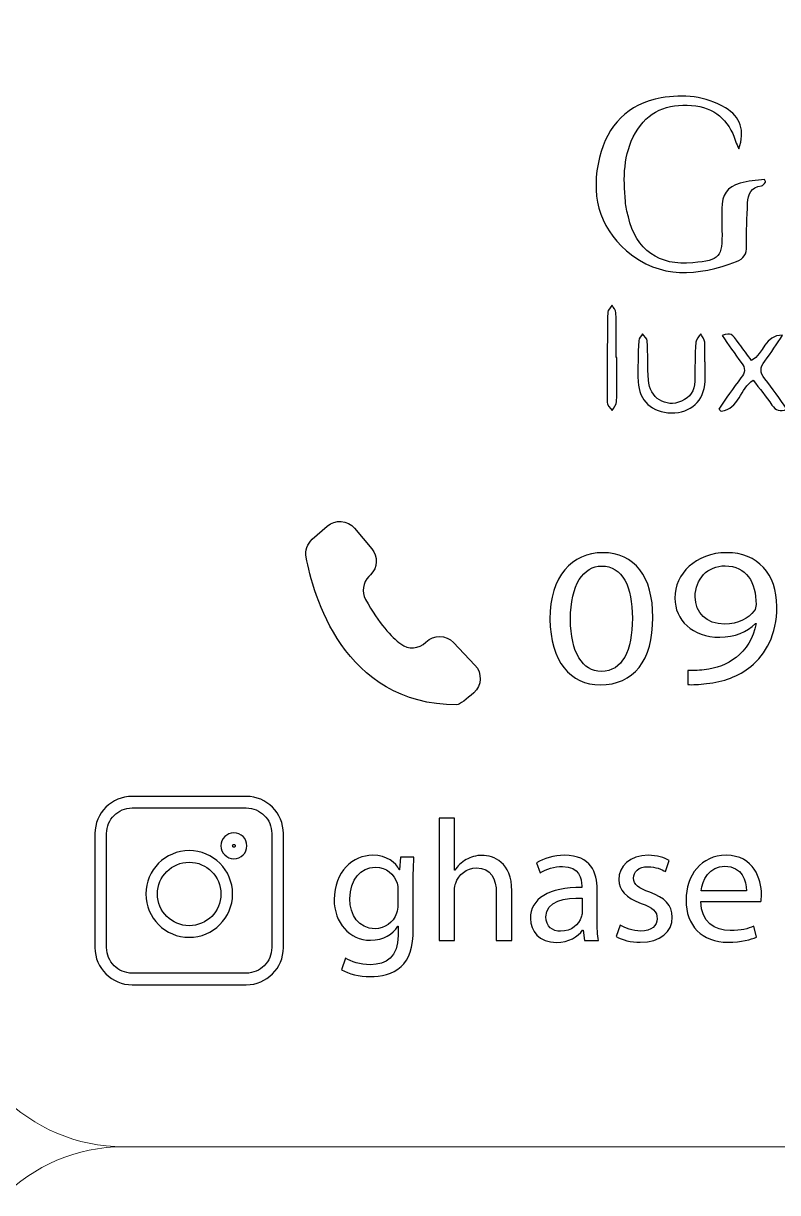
# Model space of a CAD drawing. Header units: millimetres. Extents: x -576 to 618, y 160 to 343.
# Drawn here: x 21.78 to 34.87, y 302.5 to 322.8 of the extents above; entities that cross this region are included whole.
import ezdxf

# ---------------------------------------------------------------- set-up
doc = ezdxf.new("R2010")
doc.units = ezdxf.units.MM
doc.header["$MEASUREMENT"] = 0
doc.layers.add('Layer 1', color=7, linetype='Continuous')

msp = doc.modelspace()

# ---------------------------------------------------------------- linework, layer by layer
at = {"layer": 'Layer 1', "color": 250, "lineweight": 18}
for points in [[(23.5217, 343.1001), (23.5217, 343.1001), (57.3517, 343.1001), (57.3517, 343.1001), (58.9957, 343.1001), (60.3367, 341.7591), (60.3367, 340.1151), (60.3367, 340.1151), (60.3367, 306.2851), (60.3367, 306.2851), (60.3367, 304.6411), (58.9957, 303.3001), (57.3517, 303.3001), (57.3517, 303.3001), (23.5217, 303.3001), (23.5217, 303.3001), (21.8777, 303.3001), (20.5367, 304.6411), (20.5367, 306.2851), (20.5367, 306.2851), (20.5367, 340.1151), (20.5367, 340.1151), (20.5367, 341.7591), (21.8777, 343.1001), (23.5217, 343.1001)], [(23.5217, 303.3001), (23.5217, 303.3001), (57.3517, 303.3001), (57.3517, 303.3001), (58.9957, 303.3001), (60.3367, 301.9591), (60.3367, 300.3151), (60.3367, 300.3151), (60.3367, 266.4851), (60.3367, 266.4851), (60.3367, 264.8411), (58.9957, 263.5001), (57.3517, 263.5001), (57.3517, 263.5001), (23.5217, 263.5001), (23.5217, 263.5001), (21.8777, 263.5001), (20.5367, 264.8411), (20.5367, 266.4851), (20.5367, 266.4851), (20.5367, 300.3151), (20.5367, 300.3151), (20.5367, 301.9591), (21.8777, 303.3001), (23.5217, 303.3001)]]:
    msp.add_open_spline(points, degree=3, knots=[0, 0, 0, 0, 0.125, 0.125, 0.125, 0.25, 0.25, 0.25, 0.375, 0.375, 0.375, 0.5, 0.5, 0.5, 0.625, 0.625, 0.625, 0.75, 0.75, 0.75, 0.875, 0.875, 0.875, 1, 1, 1, 1], dxfattribs=at)
at = {"layer": 'Layer 1', "color": 230}
for points, knots in [([(34.198, 320.6265), (34.1802, 320.67), (34.1593, 320.7121), (34.1449, 320.7566), (34.0239, 321.1286), (33.7755, 321.3452), (33.3805, 321.3773), (32.9618, 321.4116), (32.6192, 321.2771), (32.4039, 320.9002), (32.1911, 320.5283), (32.1954, 320.1196), (32.2305, 319.7099), (32.2383, 319.6203), (32.2613, 319.5317), (32.2822, 319.444), (32.4174, 318.8684), (32.8126, 318.5875), (33.4026, 318.6465), (33.8778, 318.6946), (33.9172, 318.7389), (33.9072, 319.2122), (33.9047, 319.3367), (33.9028, 319.4616), (33.9044, 319.586), (33.9066, 319.8269), (33.9958, 319.9642), (34.2211, 320.0287), (34.358, 320.0678), (34.5044, 320.0733), (34.6463, 320.0939), (34.6529, 320.0768), (34.6594, 320.0602), (34.666, 320.0431), (34.642, 320.0222), (34.6195, 319.9851), (34.5933, 319.9826), (34.4111, 319.9632), (34.3606, 319.8366), (34.353, 319.6852), (34.3406, 319.4365), (34.33, 319.1869), (34.3353, 318.9376), (34.3381, 318.7966), (34.286, 318.7158), (34.158, 318.6674), (33.4912, 318.4141), (32.8332, 318.3564), (32.2526, 318.8524), (31.7524, 319.2802), (31.6298, 319.8547), (31.7812, 320.4756), (31.9172, 321.0321), (32.2716, 321.4081), (32.851, 321.509), (33.2355, 321.576), (33.6198, 321.5408), (33.9689, 321.3352), (34.2223, 321.1853), (34.3153, 320.938), (34.198, 320.6265)], [0, 0, 0, 0, 0.05, 0.05, 0.05, 0.1, 0.1, 0.1, 0.15, 0.15, 0.15, 0.2, 0.2, 0.2, 0.25, 0.25, 0.25, 0.3, 0.3, 0.3, 0.35, 0.35, 0.35, 0.4, 0.4, 0.4, 0.45, 0.45, 0.45, 0.5, 0.5, 0.5, 0.55, 0.55, 0.55, 0.6, 0.6, 0.6, 0.65, 0.65, 0.65, 0.7, 0.7, 0.7, 0.75, 0.75, 0.75, 0.8, 0.8, 0.8, 0.85, 0.85, 0.85, 0.9, 0.9, 0.9, 0.95, 0.95, 0.95, 1, 1, 1, 1]), ([(32.0829, 316.9994), (32.0829, 316.7452), (32.0876, 316.4905), (32.0791, 316.2365), (32.0773, 316.1835), (32.0277, 316.1321), (31.9999, 316.0799), (31.9696, 316.1286), (31.9138, 316.1773), (31.9135, 316.2263), (31.911, 316.746), (31.9153, 317.2662), (31.9247, 317.786), (31.9253, 317.8278), (31.9743, 317.869), (32.0011, 317.9101), (32.0242, 317.8665), (32.0664, 317.8235), (32.0676, 317.7794), (32.0738, 317.5196), (32.0705, 317.2593), (32.0705, 316.9994), (32.0705, 316.9994), (32.0829, 316.9994), (32.0829, 316.9994)], [0, 0, 0, 0, 0.125, 0.125, 0.125, 0.25, 0.25, 0.25, 0.375, 0.375, 0.375, 0.5, 0.5, 0.5, 0.625, 0.625, 0.625, 0.75, 0.75, 0.75, 0.875, 0.875, 0.875, 1, 1, 1, 1]), ([(33.6159, 316.9272), (33.6159, 316.8142), (33.6218, 316.7004), (33.6149, 316.5881), (33.594, 316.2458), (33.3675, 316.0361), (33.0296, 316.0398), (32.696, 316.0439), (32.4667, 316.2508), (32.4526, 316.5815), (32.4424, 316.8183), (32.4526, 317.0564), (32.462, 317.2939), (32.4636, 317.3338), (32.5051, 317.3721), (32.5285, 317.4111), (32.5572, 317.3705), (32.6084, 317.3313), (32.6105, 317.2892), (32.6231, 317.0636), (32.6146, 316.8364), (32.6296, 316.6108), (32.6505, 316.2973), (32.9291, 316.1235), (33.2043, 316.2433), (33.3541, 316.3085), (33.4305, 316.4261), (33.4343, 316.5883), (33.4402, 316.8149), (33.438, 317.0411), (33.4521, 317.267), (33.4549, 317.3176), (33.5098, 317.365), (33.541, 317.4142), (33.564, 317.3646), (33.6028, 317.317), (33.6071, 317.2661), (33.6175, 317.154), (33.6102, 317.0402), (33.6102, 316.9272), (33.6102, 316.9272), (33.6159, 316.9272), (33.6159, 316.9272)], [0, 0, 0, 0, 0.0714286, 0.0714286, 0.0714286, 0.1428571, 0.1428571, 0.1428571, 0.2142857, 0.2142857, 0.2142857, 0.2857143, 0.2857143, 0.2857143, 0.3571429, 0.3571429, 0.3571429, 0.4285714, 0.4285714, 0.4285714, 0.5, 0.5, 0.5, 0.5714286, 0.5714286, 0.5714286, 0.6428571, 0.6428571, 0.6428571, 0.7142857, 0.7142857, 0.7142857, 0.7857143, 0.7857143, 0.7857143, 0.8571429, 0.8571429, 0.8571429, 0.9285714, 0.9285714, 0.9285714, 1, 1, 1, 1]), ([(35.0351, 316.1048), (34.9138, 316.0524), (34.8401, 316.0817), (34.7749, 316.175), (34.6716, 316.3229), (34.5593, 316.4646), (34.451, 316.6087), (34.2233, 316.4696), (34.2068, 316.1058), (33.8945, 316.0693), (33.88, 316.0814), (33.8657, 316.0936), (33.8517, 316.1054), (33.9793, 316.2868), (34.1004, 316.4733), (34.237, 316.6471), (34.3122, 316.7432), (34.3187, 316.8143), (34.2429, 316.9123), (34.1265, 317.063), (34.0236, 317.2246), (33.9122, 317.3853), (34.072, 317.4284), (34.0716, 317.428), (34.2058, 317.2415), (34.2773, 317.1417), (34.3512, 317.0437), (34.4204, 316.9497), (34.6352, 317.0745), (34.6501, 317.3882), (34.9593, 317.39), (34.8576, 317.2393), (34.7631, 317.0827), (34.6514, 316.9397), (34.564, 316.8278), (34.5628, 316.7416), (34.653, 316.6303), (34.7871, 316.4643), (34.905, 316.2855), (35.0351, 316.1048)], [0, 0, 0, 0, 0.0769231, 0.0769231, 0.0769231, 0.1538462, 0.1538462, 0.1538462, 0.2307692, 0.2307692, 0.2307692, 0.3076923, 0.3076923, 0.3076923, 0.3846154, 0.3846154, 0.3846154, 0.4615385, 0.4615385, 0.4615385, 0.5384615, 0.5384615, 0.5384615, 0.6153846, 0.6153846, 0.6153846, 0.6923077, 0.6923077, 0.6923077, 0.7692308, 0.7692308, 0.7692308, 0.8461538, 0.8461538, 0.8461538, 0.9230769, 0.9230769, 0.9230769, 1, 1, 1, 1]), ([(27.7781, 313.2016), (27.7781, 313.2016), (27.8074, 313.2304), (27.8074, 313.2304), (27.9313, 313.3527), (27.9407, 313.5498), (27.828, 313.6828), (27.828, 313.6828), (27.5285, 314.0381), (27.5285, 314.0381), (27.4077, 314.1811), (27.1934, 314.1967), (27.0533, 314.0734), (27.0533, 314.0734), (26.7956, 313.8463), (26.7956, 313.8463), (26.707, 313.7683), (26.6667, 313.65), (26.6886, 313.5337), (26.805, 312.909), (27.326, 310.972), (29.3057, 310.972), (29.3503, 310.972), (29.4779, 311.0753), (29.5984, 311.1824), (29.7394, 311.3084), (29.7488, 311.5253), (29.6187, 311.6619), (29.6187, 311.6619), (29.2455, 312.0541), (29.2455, 312.0541), (29.1166, 312.1898), (28.901, 312.1927), (28.7684, 312.06), (28.6502, 311.9417), (28.4639, 311.9284), (28.331, 312.0295), (28.1709, 312.1511), (27.9534, 312.3779), (27.721, 312.7998), (27.6486, 312.9312), (27.6714, 313.0966), (27.7781, 313.2016)], [0, 0, 0, 0, 0.0714286, 0.0714286, 0.0714286, 0.1428571, 0.1428571, 0.1428571, 0.2142857, 0.2142857, 0.2142857, 0.2857143, 0.2857143, 0.2857143, 0.3571429, 0.3571429, 0.3571429, 0.4285714, 0.4285714, 0.4285714, 0.5, 0.5, 0.5, 0.5714286, 0.5714286, 0.5714286, 0.6428571, 0.6428571, 0.6428571, 0.7142857, 0.7142857, 0.7142857, 0.7857143, 0.7857143, 0.7857143, 0.8571429, 0.8571429, 0.8571429, 0.9285714, 0.9285714, 0.9285714, 1, 1, 1, 1]), ([(32.7079, 312.4904), (32.7079, 311.7363), (32.3759, 311.3197), (31.7924, 311.3197), (31.278, 311.3197), (30.9295, 311.7259), (30.9213, 312.4601), (30.9213, 313.2039), (31.3023, 313.6136), (31.8371, 313.6136), (32.3922, 313.6136), (32.7079, 313.1971), (32.7079, 312.4904)], [0, 0, 0, 0, 0.25, 0.25, 0.25, 0.5, 0.5, 0.5, 0.75, 0.75, 0.75, 1, 1, 1, 1]), ([(33.3126, 311.569), (33.3897, 311.5621), (33.4789, 311.569), (33.6003, 311.579), (33.8068, 311.6034), (34.0015, 311.6748), (34.1513, 311.7943), (34.3258, 311.9275), (34.4512, 312.1219), (34.4998, 312.3846), (34.4998, 312.3846), (34.4877, 312.3846), (34.4877, 312.3846), (34.3419, 312.2345), (34.1314, 312.1459), (33.8677, 312.1459), (33.3937, 312.1459), (33.0898, 312.4464), (33.0898, 312.8251), (33.0898, 313.2448), (33.4505, 313.6136), (33.9894, 313.6136), (34.5282, 313.6136), (34.8605, 313.2448), (34.8605, 312.6785), (34.8605, 312.1902), (34.6658, 311.8489), (34.4066, 311.6373), (34.2041, 311.4701), (33.9245, 311.3677), (33.6408, 311.3403), (33.5114, 311.3232), (33.3978, 311.3197), (33.3126, 311.3232), (33.3126, 311.3232), (33.3126, 311.569), (33.3126, 311.569)], [0, 0, 0, 0, 0.0833333, 0.0833333, 0.0833333, 0.1666667, 0.1666667, 0.1666667, 0.25, 0.25, 0.25, 0.3333333, 0.3333333, 0.3333333, 0.4166667, 0.4166667, 0.4166667, 0.5, 0.5, 0.5, 0.5833333, 0.5833333, 0.5833333, 0.6666667, 0.6666667, 0.6666667, 0.75, 0.75, 0.75, 0.8333333, 0.8333333, 0.8333333, 0.9166667, 0.9166667, 0.9166667, 1, 1, 1, 1]), ([(31.278, 312.4564), (31.278, 311.8795), (31.4885, 311.5521), (31.8128, 311.5521), (32.1772, 311.5521), (32.3516, 311.9103), (32.3516, 312.4769), (32.3516, 313.023), (32.1856, 313.3814), (31.8168, 313.3814), (31.5048, 313.3814), (31.278, 313.0607), (31.278, 312.4564)], [0, 0, 0, 0, 0.25, 0.25, 0.25, 0.5, 0.5, 0.5, 0.75, 0.75, 0.75, 1, 1, 1, 1]), ([(33.4425, 312.8457), (33.4425, 312.569), (33.6408, 312.3746), (33.9488, 312.3746), (34.1879, 312.3746), (34.3744, 312.4736), (34.4674, 312.6064), (34.4877, 312.6339), (34.4998, 312.6682), (34.4998, 312.716), (34.4998, 313.0947), (34.3339, 313.3852), (33.961, 313.3852), (33.6571, 313.3852), (33.4425, 313.1596), (33.4425, 312.8457)], [0, 0, 0, 0, 0.2, 0.2, 0.2, 0.4, 0.4, 0.4, 0.6, 0.6, 0.6, 0.8, 0.8, 0.8, 1, 1, 1, 1]), ([(25.6485, 306.1125), (25.6485, 306.1125), (23.6676, 306.1125), (23.6676, 306.1125), (23.4899, 306.1125), (23.3287, 306.1848), (23.2122, 306.3012), (23.0952, 306.4178), (23.023, 306.579), (23.023, 306.7569), (23.023, 306.7569), (23.023, 308.7382), (23.023, 308.7382), (23.023, 308.916), (23.0951, 309.077), (23.2117, 309.1937), (23.3288, 309.3107), (23.4899, 309.3829), (23.6676, 309.3829), (23.6676, 309.3829), (25.6485, 309.3829), (25.6485, 309.3829), (25.8263, 309.3829), (25.9874, 309.3107), (26.104, 309.1941), (26.221, 309.077), (26.2932, 308.916), (26.2932, 308.7382), (26.2932, 308.7382), (26.2932, 306.7569), (26.2932, 306.7569), (26.2932, 306.579), (26.2209, 306.4178), (26.1044, 306.3012), (25.9874, 306.1848), (25.8263, 306.1125), (25.6485, 306.1125)], [0, 0, 0, 0, 0.0833333, 0.0833333, 0.0833333, 0.1666667, 0.1666667, 0.1666667, 0.25, 0.25, 0.25, 0.3333333, 0.3333333, 0.3333333, 0.4166667, 0.4166667, 0.4166667, 0.5, 0.5, 0.5, 0.5833333, 0.5833333, 0.5833333, 0.6666667, 0.6666667, 0.6666667, 0.75, 0.75, 0.75, 0.8333333, 0.8333333, 0.8333333, 0.9166667, 0.9166667, 0.9166667, 1, 1, 1, 1]), ([(23.6676, 306.3142), (23.6676, 306.3142), (25.6485, 306.3142), (25.6485, 306.3142), (25.7711, 306.3142), (25.882, 306.3637), (25.962, 306.4436), (26.0419, 306.5239), (26.0915, 306.6346), (26.0915, 306.7569), (26.0915, 306.7569), (26.0915, 308.7382), (26.0915, 308.7382), (26.0915, 308.8608), (26.042, 308.9717), (25.9621, 309.0517), (25.882, 309.1317), (25.7711, 309.1812), (25.6485, 309.1812), (25.6485, 309.1812), (23.6676, 309.1812), (23.6676, 309.1812), (23.545, 309.1812), (23.4341, 309.1317), (23.3541, 309.0517), (23.2741, 308.9717), (23.2246, 308.8608), (23.2246, 308.7382), (23.2246, 308.7382), (23.2246, 306.7569), (23.2246, 306.7569), (23.2246, 306.6346), (23.2742, 306.5239), (23.3544, 306.4438), (23.4341, 306.3637), (23.545, 306.3142), (23.6676, 306.3142)], [0, 0, 0, 0, 0.0833333, 0.0833333, 0.0833333, 0.1666667, 0.1666667, 0.1666667, 0.25, 0.25, 0.25, 0.3333333, 0.3333333, 0.3333333, 0.4166667, 0.4166667, 0.4166667, 0.5, 0.5, 0.5, 0.5833333, 0.5833333, 0.5833333, 0.6666667, 0.6666667, 0.6666667, 0.75, 0.75, 0.75, 0.8333333, 0.8333333, 0.8333333, 0.9166667, 0.9166667, 0.9166667, 1, 1, 1, 1]), ([(28.9963, 309.0023), (28.9963, 309.0023), (29.2662, 309.0023), (29.2662, 309.0023), (29.2662, 309.0023), (29.2662, 308.099), (29.2662, 308.099), (29.2662, 308.099), (29.2721, 308.099), (29.2721, 308.099), (29.3152, 308.1742), (29.3826, 308.2401), (29.4653, 308.2847), (29.5451, 308.3296), (29.64, 308.3592), (29.7414, 308.3592), (29.9407, 308.3592), (30.2597, 308.2401), (30.2597, 307.7405), (30.2597, 307.7405), (30.2597, 306.8794), (30.2597, 306.8794), (30.2597, 306.8794), (29.9897, 306.8794), (29.9897, 306.8794), (29.9897, 306.8794), (29.9897, 307.7106), (29.9897, 307.7106), (29.9897, 307.9436), (29.9008, 308.1411), (29.6462, 308.1411), (29.4715, 308.1411), (29.3336, 308.0214), (29.2846, 307.8778), (29.2694, 307.8423), (29.2662, 307.8032), (29.2662, 307.7524), (29.2662, 307.7524), (29.2662, 306.8794), (29.2662, 306.8794), (29.2662, 306.8794), (28.9963, 306.8794), (28.9963, 306.8794), (28.9963, 306.8794), (28.9963, 309.0023), (28.9963, 309.0023)], [0, 0, 0, 0, 0.0666667, 0.0666667, 0.0666667, 0.1333333, 0.1333333, 0.1333333, 0.2, 0.2, 0.2, 0.2666667, 0.2666667, 0.2666667, 0.3333333, 0.3333333, 0.3333333, 0.4, 0.4, 0.4, 0.4666667, 0.4666667, 0.4666667, 0.5333333, 0.5333333, 0.5333333, 0.6, 0.6, 0.6, 0.6666667, 0.6666667, 0.6666667, 0.7333333, 0.7333333, 0.7333333, 0.8, 0.8, 0.8, 0.8666667, 0.8666667, 0.8666667, 0.9333333, 0.9333333, 0.9333333, 1, 1, 1, 1]), ([(25.6599, 308.5245), (25.6599, 308.4624), (25.6347, 308.4061), (25.594, 308.3654), (25.5534, 308.3247), (25.497, 308.2995), (25.4349, 308.2995), (25.3728, 308.2995), (25.3165, 308.3247), (25.2758, 308.3654), (25.2351, 308.4061), (25.2099, 308.4624), (25.2099, 308.5245), (25.2099, 308.5866), (25.2351, 308.6429), (25.2758, 308.6836), (25.3165, 308.7243), (25.3728, 308.7495), (25.4349, 308.7495), (25.497, 308.7495), (25.5534, 308.7243), (25.594, 308.6836), (25.6347, 308.6429), (25.6599, 308.5866), (25.6599, 308.5245)], [0, 0, 0, 0, 0.125, 0.125, 0.125, 0.25, 0.25, 0.25, 0.375, 0.375, 0.375, 0.5, 0.5, 0.5, 0.625, 0.625, 0.625, 0.75, 0.75, 0.75, 0.875, 0.875, 0.875, 1, 1, 1, 1]), ([(25.4515, 308.508), (25.4556, 308.5121), (25.4583, 308.5181), (25.4583, 308.5245), (25.4583, 308.531), (25.4556, 308.5369), (25.4515, 308.5411), (25.4473, 308.5452), (25.4414, 308.5479), (25.4349, 308.5479), (25.4285, 308.5479), (25.4225, 308.5452), (25.4184, 308.5411), (25.4142, 308.5369), (25.4116, 308.531), (25.4116, 308.5245), (25.4116, 308.5181), (25.4142, 308.5121), (25.4184, 308.508), (25.4225, 308.5038), (25.4285, 308.5012), (25.4349, 308.5012), (25.4414, 308.5012), (25.4473, 308.5038), (25.4515, 308.508)], [0, 0, 0, 0, 0.125, 0.125, 0.125, 0.25, 0.25, 0.25, 0.375, 0.375, 0.375, 0.5, 0.5, 0.5, 0.625, 0.625, 0.625, 0.75, 0.75, 0.75, 0.875, 0.875, 0.875, 1, 1, 1, 1]), ([(25.4115, 307.6887), (25.4115, 307.4814), (25.3271, 307.2932), (25.1907, 307.1569), (25.0548, 307.0204), (24.8666, 306.9361), (24.6588, 306.9361), (24.4511, 306.9361), (24.2628, 307.0205), (24.1267, 307.1565), (23.9905, 307.2927), (23.9063, 307.481), (23.9063, 307.6887), (23.9063, 307.8963), (23.9906, 308.0844), (24.1267, 308.2207), (24.2629, 308.3574), (24.4511, 308.4416), (24.6588, 308.4416), (24.8663, 308.4416), (25.0546, 308.3572), (25.191, 308.2207), (25.3272, 308.0844), (25.4115, 307.8963), (25.4115, 307.6887)], [0, 0, 0, 0, 0.125, 0.125, 0.125, 0.25, 0.25, 0.25, 0.375, 0.375, 0.375, 0.5, 0.5, 0.5, 0.625, 0.625, 0.625, 0.75, 0.75, 0.75, 0.875, 0.875, 0.875, 1, 1, 1, 1]), ([(28.5606, 308.3265), (28.5546, 308.2219), (28.5484, 308.1052), (28.5484, 307.9289), (28.5484, 307.9289), (28.5484, 307.0887), (28.5484, 307.0887), (28.5484, 306.757), (28.481, 306.5533), (28.3369, 306.4278), (28.1927, 306.2965), (27.9843, 306.2544), (27.7971, 306.2544), (27.6192, 306.2544), (27.4232, 306.2965), (27.3035, 306.3742), (27.3035, 306.3742), (27.3712, 306.5745), (27.3712, 306.5745), (27.4692, 306.5146), (27.6223, 306.4609), (27.8065, 306.4609), (28.0822, 306.4609), (28.2848, 306.6013), (28.2848, 306.9664), (28.2848, 306.9664), (28.2848, 307.1274), (28.2848, 307.1274), (28.2848, 307.1274), (28.2785, 307.1274), (28.2785, 307.1274), (28.1958, 306.9932), (28.0364, 306.8855), (27.8065, 306.8855), (27.4383, 306.8855), (27.1749, 307.1904), (27.1749, 307.5911), (27.1749, 308.0815), (27.5028, 308.3595), (27.8433, 308.3595), (28.1006, 308.3595), (28.2417, 308.2279), (28.3063, 308.1084), (28.3063, 308.1084), (28.3122, 308.1084), (28.3122, 308.1084), (28.3122, 308.1084), (28.3247, 308.3265), (28.3247, 308.3265), (28.3247, 308.3265), (28.5606, 308.3265), (28.5606, 308.3265)], [0, 0, 0, 0, 0.0588235, 0.0588235, 0.0588235, 0.1176471, 0.1176471, 0.1176471, 0.1764706, 0.1764706, 0.1764706, 0.2352941, 0.2352941, 0.2352941, 0.2941176, 0.2941176, 0.2941176, 0.3529412, 0.3529412, 0.3529412, 0.4117647, 0.4117647, 0.4117647, 0.4705882, 0.4705882, 0.4705882, 0.5294118, 0.5294118, 0.5294118, 0.5882353, 0.5882353, 0.5882353, 0.6470588, 0.6470588, 0.6470588, 0.7058824, 0.7058824, 0.7058824, 0.7647059, 0.7647059, 0.7647059, 0.8235294, 0.8235294, 0.8235294, 0.8823529, 0.8823529, 0.8823529, 0.9411765, 0.9411765, 0.9411765, 1, 1, 1, 1]), ([(31.52, 306.8794), (31.52, 306.8794), (31.4985, 307.062), (31.4985, 307.062), (31.4985, 307.062), (31.4891, 307.062), (31.4891, 307.062), (31.4064, 306.9484), (31.247, 306.8465), (31.0355, 306.8465), (30.735, 306.8465), (30.5818, 307.0526), (30.5818, 307.2621), (30.5818, 307.6118), (30.9007, 307.8033), (31.4738, 307.8002), (31.4738, 307.8002), (31.4738, 307.8302), (31.4738, 307.8302), (31.4738, 307.9497), (31.4401, 308.165), (31.1366, 308.165), (30.9986, 308.165), (30.8548, 308.1232), (30.7503, 308.0573), (30.7503, 308.0573), (30.6891, 308.2308), (30.6891, 308.2308), (30.8117, 308.3085), (30.9896, 308.3594), (31.1765, 308.3594), (31.6301, 308.3594), (31.7406, 308.0573), (31.7406, 307.7675), (31.7406, 307.7675), (31.7406, 307.2261), (31.7406, 307.2261), (31.7406, 307.1007), (31.7469, 306.9781), (31.7653, 306.8794), (31.7653, 306.8794), (31.52, 306.8794), (31.52, 306.8794)], [0, 0, 0, 0, 0.0714286, 0.0714286, 0.0714286, 0.1428571, 0.1428571, 0.1428571, 0.2142857, 0.2142857, 0.2142857, 0.2857143, 0.2857143, 0.2857143, 0.3571429, 0.3571429, 0.3571429, 0.4285714, 0.4285714, 0.4285714, 0.5, 0.5, 0.5, 0.5714286, 0.5714286, 0.5714286, 0.6428571, 0.6428571, 0.6428571, 0.7142857, 0.7142857, 0.7142857, 0.7857143, 0.7857143, 0.7857143, 0.8571429, 0.8571429, 0.8571429, 0.9285714, 0.9285714, 0.9285714, 1, 1, 1, 1]), ([(32.1395, 307.1485), (32.2191, 307.0976), (32.3605, 307.044), (32.4953, 307.044), (32.6915, 307.044), (32.7832, 307.1397), (32.7832, 307.259), (32.7832, 307.3847), (32.7068, 307.4536), (32.5075, 307.5251), (32.2406, 307.618), (32.115, 307.7616), (32.115, 307.9351), (32.115, 308.1682), (32.308, 308.3594), (32.627, 308.3594), (32.7773, 308.3594), (32.909, 308.3176), (32.9917, 308.2699), (32.9917, 308.2699), (32.9246, 308.0783), (32.9246, 308.0783), (32.8662, 308.1145), (32.7589, 308.1622), (32.6207, 308.1622), (32.4616, 308.1622), (32.3727, 308.0724), (32.3727, 307.9647), (32.3727, 307.8449), (32.4616, 307.7916), (32.6547, 307.7195), (32.9121, 307.6237), (33.0438, 307.4983), (33.0438, 307.2833), (33.0438, 307.029), (32.8416, 306.8496), (32.489, 306.8496), (32.3264, 306.8496), (32.1764, 306.8883), (32.0722, 306.9482), (32.0722, 306.9482), (32.1395, 307.1485), (32.1395, 307.1485)], [0, 0, 0, 0, 0.0714286, 0.0714286, 0.0714286, 0.1428571, 0.1428571, 0.1428571, 0.2142857, 0.2142857, 0.2142857, 0.2857143, 0.2857143, 0.2857143, 0.3571429, 0.3571429, 0.3571429, 0.4285714, 0.4285714, 0.4285714, 0.5, 0.5, 0.5, 0.5714286, 0.5714286, 0.5714286, 0.6428571, 0.6428571, 0.6428571, 0.7142857, 0.7142857, 0.7142857, 0.7857143, 0.7857143, 0.7857143, 0.8571429, 0.8571429, 0.8571429, 0.9285714, 0.9285714, 0.9285714, 1, 1, 1, 1]), ([(33.541, 307.5552), (33.5469, 307.1994), (33.7799, 307.0528), (34.0499, 307.0528), (34.2429, 307.0528), (34.3597, 307.0859), (34.4608, 307.1274), (34.4608, 307.1274), (34.5069, 306.9392), (34.5069, 306.9392), (34.4118, 306.8974), (34.2492, 306.8496), (34.0133, 306.8496), (33.5563, 306.8496), (33.2836, 307.1423), (33.2836, 307.5791), (33.2836, 308.0157), (33.5469, 308.3595), (33.9793, 308.3595), (34.4639, 308.3595), (34.5925, 307.9439), (34.5925, 307.6777), (34.5925, 307.6238), (34.5865, 307.582), (34.5834, 307.5552), (34.5834, 307.5552), (33.541, 307.5552), (33.541, 307.5552)], [0, 0, 0, 0, 0.1111111, 0.1111111, 0.1111111, 0.2222222, 0.2222222, 0.2222222, 0.3333333, 0.3333333, 0.3333333, 0.4444444, 0.4444444, 0.4444444, 0.5555556, 0.5555556, 0.5555556, 0.6666667, 0.6666667, 0.6666667, 0.7777778, 0.7777778, 0.7777778, 0.8888889, 0.8888889, 0.8888889, 1, 1, 1, 1]), ([(25.0487, 307.2992), (25.1483, 307.3985), (25.2098, 307.5364), (25.2098, 307.6887), (25.2098, 307.8412), (25.1481, 307.9793), (25.0484, 308.079), (24.9491, 308.1784), (24.8112, 308.24), (24.6588, 308.24), (24.5067, 308.24), (24.3689, 308.1783), (24.2692, 308.0786), (24.1696, 307.9792), (24.1079, 307.8412), (24.1079, 307.6887), (24.1079, 307.5367), (24.1696, 307.3988), (24.2693, 307.2991), (24.3689, 307.1995), (24.5067, 307.1378), (24.6588, 307.1378), (24.811, 307.1378), (24.9488, 307.1995), (25.0487, 307.2992)], [0, 0, 0, 0, 0.125, 0.125, 0.125, 0.25, 0.25, 0.25, 0.375, 0.375, 0.375, 0.5, 0.5, 0.5, 0.625, 0.625, 0.625, 0.75, 0.75, 0.75, 0.875, 0.875, 0.875, 1, 1, 1, 1]), ([(28.2816, 307.7555), (28.2816, 307.8004), (28.2785, 307.8394), (28.2664, 307.8752), (28.217, 308.0275), (28.0853, 308.153), (27.8891, 308.153), (27.6317, 308.153), (27.4477, 307.9408), (27.4477, 307.606), (27.4477, 307.3218), (27.5949, 307.0859), (27.886, 307.0859), (28.0516, 307.0859), (28.2021, 307.1876), (28.2601, 307.3548), (28.2754, 307.3995), (28.2816, 307.4504), (28.2816, 307.4953), (28.2816, 307.4953), (28.2816, 307.7555), (28.2816, 307.7555)], [0, 0, 0, 0, 0.1428571, 0.1428571, 0.1428571, 0.2857143, 0.2857143, 0.2857143, 0.4285714, 0.4285714, 0.4285714, 0.5714286, 0.5714286, 0.5714286, 0.7142857, 0.7142857, 0.7142857, 0.8571429, 0.8571429, 0.8571429, 1, 1, 1, 1]), ([(34.3319, 307.7435), (34.335, 307.9108), (34.2614, 308.171), (33.9578, 308.171), (33.6851, 308.171), (33.5653, 307.9258), (33.544, 307.7435), (33.544, 307.7435), (34.3319, 307.7435), (34.3319, 307.7435)], [0, 0, 0, 0, 0.3333333, 0.3333333, 0.3333333, 0.6666667, 0.6666667, 0.6666667, 1, 1, 1, 1]), ([(31.4801, 307.618), (31.1859, 307.624), (30.8514, 307.5731), (30.8514, 307.292), (30.8514, 307.1216), (30.9681, 307.0408), (31.106, 307.0408), (31.2992, 307.0408), (31.4217, 307.1603), (31.4648, 307.2832), (31.4738, 307.3101), (31.4801, 307.3397), (31.4801, 307.3665), (31.4801, 307.3665), (31.4801, 307.618), (31.4801, 307.618)], [0, 0, 0, 0, 0.2, 0.2, 0.2, 0.4, 0.4, 0.4, 0.6, 0.6, 0.6, 0.8, 0.8, 0.8, 1, 1, 1, 1])]:
    msp.add_open_spline(points, degree=3, knots=knots, dxfattribs=at)

doc.saveas('drawing.dxf')
